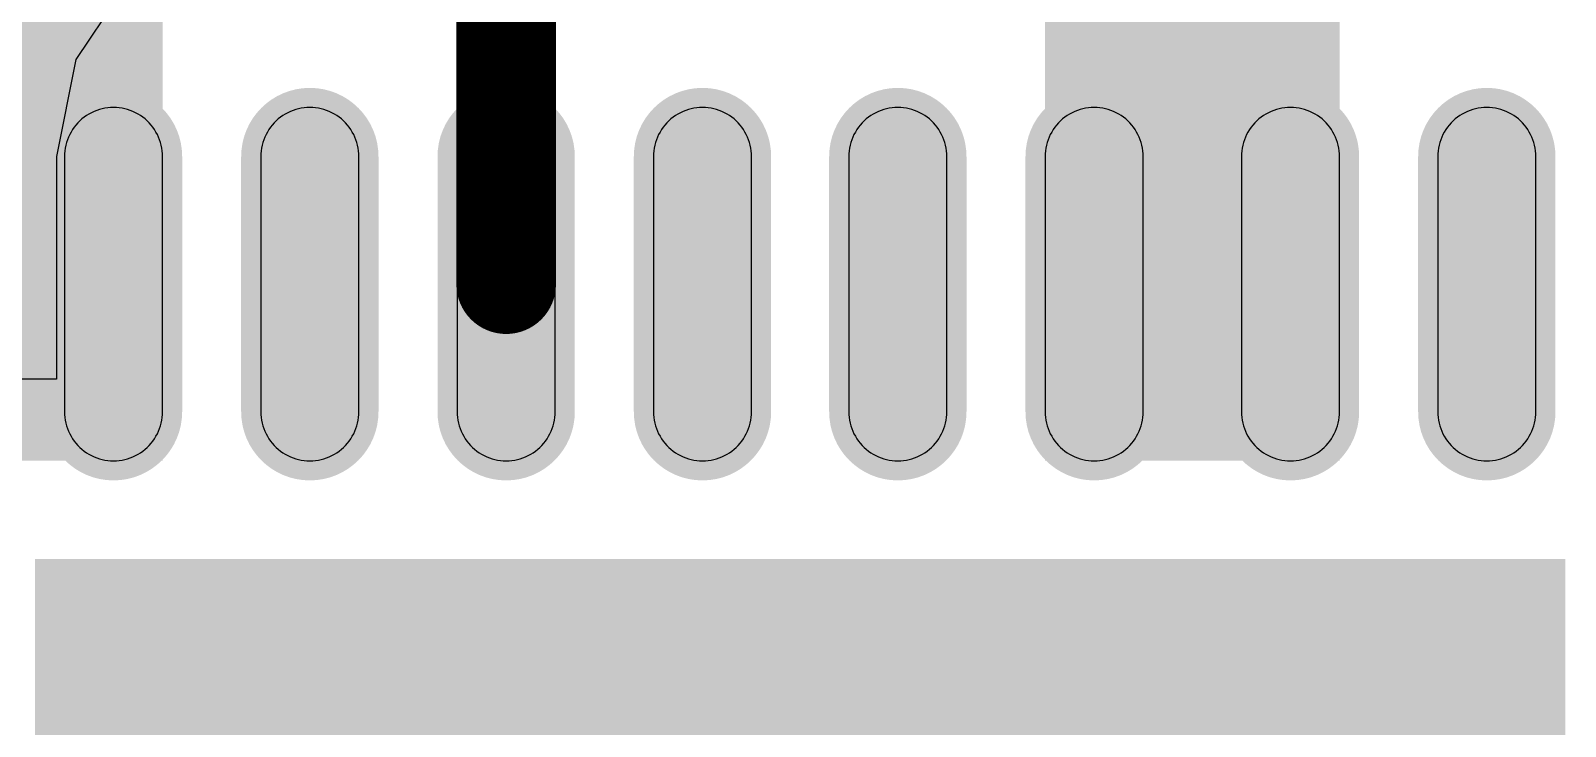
# Model space of a CAD drawing. Header units: inches. Extents: x 0.38 to 9.66, y 2.79 to 4.95.
# Drawn here: x 5.3994 to 5.5533, y 3.9901 to 4.0598 of the extents above; entities that cross this region are included whole.
import ezdxf

# ---------------------------------------------------------------- set-up
doc = ezdxf.new("R2010")
doc.units = ezdxf.units.IN
doc.header["$MEASUREMENT"] = 0
for name, color, linetype in [('Top Layer', 1, 'Continuous'), ('Top Paste', 8, 'Continuous'), ('Top Solder', 216, 'Continuous')]:
    doc.layers.add(name, color=color, linetype=linetype)

# ---------------------------------------------------------------- blocks, each defined once
blk = doc.blocks.new('QFN_32_L5_0_W5_0_P0_50_BL_EP3_8_4')
at = {"layer": 'Top Layer'}
blk.add_hatch(color=1, dxfattribs=at).paths.add_polyline_path([(-0.074803, 0.074803), (0.074803, 0.074803), (0.074803, -0.074803), (-0.074803, -0.074803)])
h = blk.add_hatch(color=1, dxfattribs=at)
edge = h.paths.add_edge_path()
edge.add_arc((-0.117125, 0.0689), 0.004921, 90, 270)
edge.add_line((-0.117125, 0.063979), (-0.091535, 0.063979))
edge.add_arc((-0.091535, 0.0689), 0.004921, 270, 450)
edge.add_line((-0.091535, 0.073821), (-0.117125, 0.073821))
h = blk.add_hatch(color=1, dxfattribs=at)
edge = h.paths.add_edge_path()
edge.add_arc((-0.117125, 0.0492), 0.004921, 90, 270)
edge.add_line((-0.117125, 0.044278), (-0.091535, 0.044278))
edge.add_arc((-0.091535, 0.0492), 0.004921, 270, 450)
edge.add_line((-0.091535, 0.054122), (-0.117125, 0.054122))
h = blk.add_hatch(color=1, dxfattribs=at)
edge = h.paths.add_edge_path()
edge.add_arc((-0.117125, 0.0295), 0.004921, 90, 270)
edge.add_line((-0.117125, 0.024578), (-0.091535, 0.024578))
edge.add_arc((-0.091535, 0.0295), 0.004921, 270, 450)
edge.add_line((-0.091535, 0.034422), (-0.117125, 0.034422))
h = blk.add_hatch(color=1, dxfattribs=at)
edge = h.paths.add_edge_path()
edge.add_arc((-0.117125, 0.0098), 0.004921, 90, 270)
edge.add_line((-0.117125, 0.004879), (-0.091535, 0.004879))
edge.add_arc((-0.091535, 0.0098), 0.004921, 270, 450)
edge.add_line((-0.091535, 0.014722), (-0.117125, 0.014722))
h = blk.add_hatch(color=1, dxfattribs=at)
edge = h.paths.add_edge_path()
edge.add_arc((-0.117125, -0.0098), 0.004921, 90, 270)
edge.add_line((-0.117125, -0.014722), (-0.091535, -0.014722))
edge.add_arc((-0.091535, -0.0098), 0.004921, 270, 450)
edge.add_line((-0.091535, -0.004879), (-0.117125, -0.004879))
h = blk.add_hatch(color=1, dxfattribs=at)
edge = h.paths.add_edge_path()
edge.add_arc((-0.117125, -0.0295), 0.004921, 90, 270)
edge.add_line((-0.117125, -0.034422), (-0.091535, -0.034422))
edge.add_arc((-0.091535, -0.0295), 0.004921, 270, 450)
edge.add_line((-0.091535, -0.024578), (-0.117125, -0.024578))
h = blk.add_hatch(color=1, dxfattribs=at)
edge = h.paths.add_edge_path()
edge.add_arc((-0.117125, -0.0492), 0.004921, 90, 270)
edge.add_line((-0.117125, -0.054122), (-0.091535, -0.054122))
edge.add_arc((-0.091535, -0.0492), 0.004921, 270, 450)
edge.add_line((-0.091535, -0.044278), (-0.117125, -0.044278))
h = blk.add_hatch(color=1, dxfattribs=at)
edge = h.paths.add_edge_path()
edge.add_arc((-0.117125, -0.0689), 0.004921, 90, 270)
edge.add_line((-0.117125, -0.073821), (-0.091535, -0.073821))
edge.add_arc((-0.091535, -0.0689), 0.004921, 270, 450)
edge.add_line((-0.091535, -0.063979), (-0.117125, -0.063979))
at = {"layer": 'Top Solder'}
h = blk.add_hatch(color=216, dxfattribs=at)
edge = h.paths.add_edge_path()
edge.add_arc((-0.117125, 0.0689), 0.00689, 90, 270)
edge.add_line((-0.117125, 0.06201), (-0.091535, 0.06201))
edge.add_arc((-0.091535, 0.0689), 0.00689, 270, 450)
edge.add_line((-0.091535, 0.07579), (-0.117125, 0.07579))
blk.add_hatch(color=216, dxfattribs=at).paths.add_polyline_path([(-0.076772, 0.076772), (0.076772, 0.076772), (0.076772, -0.076772), (-0.076772, -0.076772)])
h = blk.add_hatch(color=216, dxfattribs=at)
edge = h.paths.add_edge_path()
edge.add_arc((-0.117125, 0.0492), 0.00689, 90, 270)
edge.add_line((-0.117125, 0.042309), (-0.091535, 0.042309))
edge.add_arc((-0.091535, 0.0492), 0.00689, 270, 450)
edge.add_line((-0.091535, 0.056091), (-0.117125, 0.056091))
h = blk.add_hatch(color=216, dxfattribs=at)
edge = h.paths.add_edge_path()
edge.add_arc((-0.117125, 0.0295), 0.00689, 90, 270)
edge.add_line((-0.117125, 0.02261), (-0.091535, 0.02261))
edge.add_arc((-0.091535, 0.0295), 0.00689, 270, 450)
edge.add_line((-0.091535, 0.03639), (-0.117125, 0.03639))
h = blk.add_hatch(color=216, dxfattribs=at)
edge = h.paths.add_edge_path()
edge.add_arc((-0.117125, 0.0098), 0.00689, 90, 270)
edge.add_line((-0.117125, 0.00291), (-0.091535, 0.00291))
edge.add_arc((-0.091535, 0.0098), 0.00689, 270, 450)
edge.add_line((-0.091535, 0.016691), (-0.117125, 0.016691))
h = blk.add_hatch(color=216, dxfattribs=at)
edge = h.paths.add_edge_path()
edge.add_arc((-0.117125, -0.0098), 0.00689, 90, 270)
edge.add_line((-0.117125, -0.016691), (-0.091535, -0.016691))
edge.add_arc((-0.091535, -0.0098), 0.00689, 270, 450)
edge.add_line((-0.091535, -0.00291), (-0.117125, -0.00291))
h = blk.add_hatch(color=216, dxfattribs=at)
edge = h.paths.add_edge_path()
edge.add_arc((-0.117125, -0.0295), 0.00689, 90, 270)
edge.add_line((-0.117125, -0.03639), (-0.091535, -0.03639))
edge.add_arc((-0.091535, -0.0295), 0.00689, 270, 450)
edge.add_line((-0.091535, -0.02261), (-0.117125, -0.02261))
h = blk.add_hatch(color=216, dxfattribs=at)
edge = h.paths.add_edge_path()
edge.add_arc((-0.117125, -0.0492), 0.00689, 90, 270)
edge.add_line((-0.117125, -0.056091), (-0.091535, -0.056091))
edge.add_arc((-0.091535, -0.0492), 0.00689, 270, 450)
edge.add_line((-0.091535, -0.042309), (-0.117125, -0.042309))
h = blk.add_hatch(color=216, dxfattribs=at)
edge = h.paths.add_edge_path()
edge.add_arc((-0.117125, -0.0689), 0.00689, 90, 270)
edge.add_line((-0.117125, -0.07579), (-0.091535, -0.07579))
edge.add_arc((-0.091535, -0.0689), 0.00689, 270, 450)
edge.add_line((-0.091535, -0.06201), (-0.117125, -0.06201))
at = {"layer": 'Top Paste'}
for p, q in [((-0.120503, 0.07248), (-0.120705, 0.072278)), ((-0.120289, 0.07267), (-0.120503, 0.07248)), ((-0.120064, 0.072848), (-0.120289, 0.07267)), ((-0.11983, 0.073012), (-0.120064, 0.072848)), ((-0.119586, 0.073163), (-0.11983, 0.073012)), ((-0.119334, 0.073298), (-0.119586, 0.073163)), ((-0.119075, 0.073419), (-0.119334, 0.073298)), ((-0.118808, 0.073525), (-0.119075, 0.073419)), ((-0.118537, 0.073615), (-0.118808, 0.073525)), ((-0.11826, 0.073689), (-0.118537, 0.073615)), ((-0.11798, 0.073747), (-0.11826, 0.073689)), ((-0.117696, 0.073789), (-0.11798, 0.073747)), ((-0.117411, 0.073814), (-0.117696, 0.073789)), ((-0.117125, 0.073822), (-0.117411, 0.073814)), ((-0.117411, 0.073814), (-0.117411, 0.073814)), ((-0.091535, 0.073822), (-0.117125, 0.073822)), ((-0.091249, 0.073814), (-0.091535, 0.073822)), ((-0.090964, 0.073789), (-0.091249, 0.073814)), ((-0.09068, 0.073747), (-0.090964, 0.073789)), ((-0.0904, 0.073689), (-0.09068, 0.073747)), ((-0.090123, 0.073615), (-0.0904, 0.073689)), ((-0.089852, 0.073525), (-0.090123, 0.073615)), ((-0.089585, 0.073419), (-0.089852, 0.073525)), ((-0.089326, 0.073298), (-0.089585, 0.073419)), ((-0.089074, 0.073163), (-0.089326, 0.073298)), ((-0.08883, 0.073012), (-0.089074, 0.073163)), ((-0.088596, 0.072848), (-0.08883, 0.073012)), ((-0.088371, 0.07267), (-0.088596, 0.072848)), ((-0.088157, 0.07248), (-0.088371, 0.07267)), ((-0.087955, 0.072278), (-0.088157, 0.07248)), ((-0.121644, 0.07085), (-0.12175, 0.070583)), ((-0.121523, 0.071109), (-0.121644, 0.07085)), ((-0.121388, 0.071361), (-0.121523, 0.071109)), ((-0.121237, 0.071605), (-0.121388, 0.071361)), ((-0.121073, 0.071839), (-0.121237, 0.071605)), ((-0.120895, 0.072064), (-0.121073, 0.071839)), ((-0.120705, 0.072278), (-0.120895, 0.072064)), ((-0.087765, 0.072064), (-0.087955, 0.072278)), ((-0.087587, 0.071839), (-0.087765, 0.072064)), ((-0.087423, 0.071605), (-0.087587, 0.071839)), ((-0.087272, 0.071361), (-0.087423, 0.071605)), ((-0.087137, 0.071109), (-0.087272, 0.071361)), ((-0.087016, 0.07085), (-0.087137, 0.071109)), ((-0.08691, 0.070583), (-0.087016, 0.07085)), ((-0.122014, 0.069471), (-0.122039, 0.069186)), ((-0.121972, 0.069755), (-0.122014, 0.069471)), ((-0.121914, 0.070035), (-0.121972, 0.069755)), ((-0.12184, 0.070312), (-0.121914, 0.070035)), ((-0.12175, 0.070583), (-0.12184, 0.070312)), ((-0.08682, 0.070312), (-0.08691, 0.070583)), ((-0.086746, 0.070035), (-0.08682, 0.070312)), ((-0.086688, 0.069755), (-0.086746, 0.070035)), ((-0.086646, 0.069471), (-0.086688, 0.069755)), ((-0.086621, 0.069186), (-0.086646, 0.069471)), ((-0.122039, 0.069186), (-0.122047, 0.0689)), ((-0.122047, 0.0689), (-0.122039, 0.068614)), ((-0.122039, 0.068614), (-0.122014, 0.068329)), ((-0.122014, 0.068329), (-0.121972, 0.068045)), ((-0.121972, 0.068045), (-0.121914, 0.067765)), ((-0.121914, 0.067765), (-0.12184, 0.067488)), ((-0.08682, 0.067488), (-0.086746, 0.067765)), ((-0.086746, 0.067765), (-0.086688, 0.068045)), ((-0.086688, 0.068045), (-0.086646, 0.068329)), ((-0.086646, 0.068329), (-0.086621, 0.068614)), ((-0.086613, 0.0689), (-0.086621, 0.069186)), ((-0.086621, 0.068614), (-0.086613, 0.0689)), ((-0.12184, 0.067488), (-0.12175, 0.067217)), ((-0.12175, 0.067217), (-0.121644, 0.06695)), ((-0.121644, 0.06695), (-0.121523, 0.066691)), ((-0.121523, 0.066691), (-0.121388, 0.066439)), ((-0.121388, 0.066439), (-0.121237, 0.066195)), ((-0.087423, 0.066195), (-0.087272, 0.066439)), ((-0.087272, 0.066439), (-0.087137, 0.066691)), ((-0.087137, 0.066691), (-0.087016, 0.06695)), ((-0.087016, 0.06695), (-0.08691, 0.067217)), ((-0.08691, 0.067217), (-0.08682, 0.067488)), ((-0.121237, 0.066195), (-0.121073, 0.065961)), ((-0.121073, 0.065961), (-0.120895, 0.065736)), ((-0.120895, 0.065736), (-0.120705, 0.065522)), ((-0.120705, 0.065522), (-0.120503, 0.06532)), ((-0.120503, 0.06532), (-0.120289, 0.06513)), ((-0.120289, 0.06513), (-0.120064, 0.064952)), ((-0.120064, 0.064952), (-0.11983, 0.064788)), ((-0.11983, 0.064788), (-0.119586, 0.064637)), ((-0.089074, 0.064637), (-0.08883, 0.064788)), ((-0.08883, 0.064788), (-0.088596, 0.064952)), ((-0.088596, 0.064952), (-0.088371, 0.06513)), ((-0.088371, 0.06513), (-0.088157, 0.06532)), ((-0.088157, 0.06532), (-0.087955, 0.065522)), ((-0.087955, 0.065522), (-0.087765, 0.065736)), ((-0.087765, 0.065736), (-0.087587, 0.065961)), ((-0.087587, 0.065961), (-0.087423, 0.066195)), ((-0.119586, 0.064637), (-0.119334, 0.064502)), ((-0.119334, 0.064502), (-0.119075, 0.064381)), ((-0.119075, 0.064381), (-0.118808, 0.064275)), ((-0.118808, 0.064275), (-0.118537, 0.064185)), ((-0.118537, 0.064185), (-0.11826, 0.064111)), ((-0.11826, 0.064111), (-0.11798, 0.064053)), ((-0.11798, 0.064053), (-0.117696, 0.064011)), ((-0.117696, 0.064011), (-0.117411, 0.063986)), ((-0.117411, 0.063986), (-0.117125, 0.063978)), ((-0.117125, 0.063978), (-0.091535, 0.063978)), ((-0.091535, 0.063978), (-0.091249, 0.063986)), ((-0.091249, 0.063986), (-0.090964, 0.064011)), ((-0.090964, 0.064011), (-0.09068, 0.064053)), ((-0.09068, 0.064053), (-0.0904, 0.064111)), ((-0.0904, 0.064111), (-0.090123, 0.064185)), ((-0.090123, 0.064185), (-0.089852, 0.064275)), ((-0.089852, 0.064275), (-0.089585, 0.064381)), ((-0.089585, 0.064381), (-0.089326, 0.064502)), ((-0.089326, 0.064502), (-0.089074, 0.064637)), ((-0.118537, 0.053915), (-0.118808, 0.053825)), ((-0.11826, 0.053989), (-0.118537, 0.053915)), ((-0.11798, 0.054047), (-0.11826, 0.053989)), ((-0.117696, 0.054089), (-0.11798, 0.054047)), ((-0.117411, 0.054114), (-0.117696, 0.054089)), ((-0.117125, 0.054122), (-0.117411, 0.054114)), ((-0.117411, 0.054114), (-0.117411, 0.054114)), ((-0.091535, 0.054122), (-0.117125, 0.054122)), ((-0.091249, 0.054114), (-0.091535, 0.054122)), ((-0.090964, 0.054089), (-0.091249, 0.054114)), ((-0.09068, 0.054047), (-0.090964, 0.054089)), ((-0.0904, 0.053989), (-0.09068, 0.054047)), ((-0.090123, 0.053915), (-0.0904, 0.053989)), ((-0.089852, 0.053825), (-0.090123, 0.053915)), ((-0.120895, 0.052364), (-0.121073, 0.052139)), ((-0.120705, 0.052578), (-0.120895, 0.052364)), ((-0.120503, 0.05278), (-0.120705, 0.052578)), ((-0.120289, 0.05297), (-0.120503, 0.05278)), ((-0.120064, 0.053148), (-0.120289, 0.05297)), ((-0.11983, 0.053312), (-0.120064, 0.053148)), ((-0.119586, 0.053463), (-0.11983, 0.053312)), ((-0.119334, 0.053598), (-0.119586, 0.053463)), ((-0.119075, 0.053719), (-0.119334, 0.053598)), ((-0.118808, 0.053825), (-0.119075, 0.053719)), ((-0.089585, 0.053719), (-0.089852, 0.053825)), ((-0.089326, 0.053598), (-0.089585, 0.053719)), ((-0.089074, 0.053463), (-0.089326, 0.053598)), ((-0.08883, 0.053312), (-0.089074, 0.053463)), ((-0.088596, 0.053148), (-0.08883, 0.053312)), ((-0.088371, 0.05297), (-0.088596, 0.053148)), ((-0.088157, 0.05278), (-0.088371, 0.05297)), ((-0.087955, 0.052578), (-0.088157, 0.05278)), ((-0.087765, 0.052364), (-0.087955, 0.052578)), ((-0.087587, 0.052139), (-0.087765, 0.052364)), ((-0.12175, 0.050883), (-0.12184, 0.050612)), ((-0.121644, 0.05115), (-0.12175, 0.050883)), ((-0.121523, 0.051409), (-0.121644, 0.05115)), ((-0.121388, 0.051661), (-0.121523, 0.051409)), ((-0.121237, 0.051905), (-0.121388, 0.051661)), ((-0.121073, 0.052139), (-0.121237, 0.051905)), ((-0.087423, 0.051905), (-0.087587, 0.052139)), ((-0.087272, 0.051661), (-0.087423, 0.051905)), ((-0.087137, 0.051409), (-0.087272, 0.051661)), ((-0.087016, 0.05115), (-0.087137, 0.051409)), ((-0.08691, 0.050883), (-0.087016, 0.05115)), ((-0.08682, 0.050612), (-0.08691, 0.050883)), ((-0.122039, 0.049486), (-0.122047, 0.0492)), ((-0.122014, 0.049771), (-0.122039, 0.049486)), ((-0.121972, 0.050055), (-0.122014, 0.049771)), ((-0.121914, 0.050335), (-0.121972, 0.050055)), ((-0.12184, 0.050612), (-0.121914, 0.050335)), ((-0.086746, 0.050335), (-0.08682, 0.050612)), ((-0.086688, 0.050055), (-0.086746, 0.050335)), ((-0.086646, 0.049771), (-0.086688, 0.050055)), ((-0.086621, 0.049486), (-0.086646, 0.049771)), ((-0.086613, 0.0492), (-0.086621, 0.049486)), ((-0.122047, 0.0492), (-0.122039, 0.048914)), ((-0.122039, 0.048914), (-0.122014, 0.048629)), ((-0.122014, 0.048629), (-0.121972, 0.048345)), ((-0.121972, 0.048345), (-0.121914, 0.048065)), ((-0.121914, 0.048065), (-0.12184, 0.047788)), ((-0.12184, 0.047788), (-0.12175, 0.047517)), ((-0.08691, 0.047517), (-0.08682, 0.047788)), ((-0.08682, 0.047788), (-0.086746, 0.048065)), ((-0.086746, 0.048065), (-0.086688, 0.048345)), ((-0.086688, 0.048345), (-0.086646, 0.048629)), ((-0.086646, 0.048629), (-0.086621, 0.048914)), ((-0.086621, 0.048914), (-0.086613, 0.0492)), ((-0.12175, 0.047517), (-0.121644, 0.04725)), ((-0.121644, 0.04725), (-0.121523, 0.046991)), ((-0.121523, 0.046991), (-0.121388, 0.046739)), ((-0.121388, 0.046739), (-0.121237, 0.046495)), ((-0.121237, 0.046495), (-0.121073, 0.046261)), ((-0.121073, 0.046261), (-0.120895, 0.046036)), ((-0.087765, 0.046036), (-0.087587, 0.046261)), ((-0.087587, 0.046261), (-0.087423, 0.046495)), ((-0.087423, 0.046495), (-0.087272, 0.046739)), ((-0.087272, 0.046739), (-0.087137, 0.046991)), ((-0.087137, 0.046991), (-0.087016, 0.04725)), ((-0.087016, 0.04725), (-0.08691, 0.047517)), ((-0.120895, 0.046036), (-0.120705, 0.045822)), ((-0.120705, 0.045822), (-0.120503, 0.04562)), ((-0.120503, 0.04562), (-0.120289, 0.04543)), ((-0.120289, 0.04543), (-0.120064, 0.045252)), ((-0.120064, 0.045252), (-0.11983, 0.045088)), ((-0.11983, 0.045088), (-0.119586, 0.044937)), ((-0.119586, 0.044937), (-0.119334, 0.044802)), ((-0.119334, 0.044802), (-0.119075, 0.044681)), ((-0.119075, 0.044681), (-0.118808, 0.044575)), ((-0.089852, 0.044575), (-0.089585, 0.044681)), ((-0.089585, 0.044681), (-0.089326, 0.044802)), ((-0.089326, 0.044802), (-0.089074, 0.044937)), ((-0.089074, 0.044937), (-0.08883, 0.045088)), ((-0.08883, 0.045088), (-0.088596, 0.045252)), ((-0.088596, 0.045252), (-0.088371, 0.04543)), ((-0.088371, 0.04543), (-0.088157, 0.04562)), ((-0.088157, 0.04562), (-0.087955, 0.045822)), ((-0.087955, 0.045822), (-0.087765, 0.046036)), ((-0.118808, 0.044575), (-0.118537, 0.044485)), ((-0.118537, 0.044485), (-0.11826, 0.044411)), ((-0.11826, 0.044411), (-0.11798, 0.044353)), ((-0.11798, 0.044353), (-0.117696, 0.044311)), ((-0.117696, 0.044311), (-0.117411, 0.044286)), ((-0.117411, 0.044286), (-0.117125, 0.044278)), ((-0.117125, 0.044278), (-0.091535, 0.044278)), ((-0.091535, 0.044278), (-0.091249, 0.044286)), ((-0.091249, 0.044286), (-0.090964, 0.044311)), ((-0.090964, 0.044311), (-0.09068, 0.044353)), ((-0.09068, 0.044353), (-0.0904, 0.044411)), ((-0.0904, 0.044411), (-0.090123, 0.044485)), ((-0.090123, 0.044485), (-0.089852, 0.044575)), ((-0.119334, 0.033898), (-0.119586, 0.033763)), ((-0.119075, 0.034019), (-0.119334, 0.033898)), ((-0.118808, 0.034125), (-0.119075, 0.034019)), ((-0.118537, 0.034215), (-0.118808, 0.034125)), ((-0.11826, 0.034289), (-0.118537, 0.034215)), ((-0.11798, 0.034347), (-0.11826, 0.034289)), ((-0.117696, 0.034389), (-0.11798, 0.034347)), ((-0.117411, 0.034414), (-0.117696, 0.034389)), ((-0.117125, 0.034422), (-0.117411, 0.034414)), ((-0.117411, 0.034414), (-0.117411, 0.034414)), ((-0.091535, 0.034422), (-0.117125, 0.034422)), ((-0.091249, 0.034414), (-0.091535, 0.034422)), ((-0.090964, 0.034389), (-0.091249, 0.034414)), ((-0.09068, 0.034347), (-0.090964, 0.034389)), ((-0.0904, 0.034289), (-0.09068, 0.034347)), ((-0.090123, 0.034215), (-0.0904, 0.034289)), ((-0.089852, 0.034125), (-0.090123, 0.034215)), ((-0.089585, 0.034019), (-0.089852, 0.034125)), ((-0.089326, 0.033898), (-0.089585, 0.034019)), ((-0.089074, 0.033763), (-0.089326, 0.033898)), ((-0.121073, 0.032439), (-0.121237, 0.032205)), ((-0.120895, 0.032664), (-0.121073, 0.032439)), ((-0.120705, 0.032878), (-0.120895, 0.032664)), ((-0.120503, 0.03308), (-0.120705, 0.032878)), ((-0.120289, 0.03327), (-0.120503, 0.03308)), ((-0.120064, 0.033448), (-0.120289, 0.03327)), ((-0.11983, 0.033612), (-0.120064, 0.033448)), ((-0.119586, 0.033763), (-0.11983, 0.033612)), ((-0.08883, 0.033612), (-0.089074, 0.033763)), ((-0.088596, 0.033448), (-0.08883, 0.033612)), ((-0.088371, 0.03327), (-0.088596, 0.033448)), ((-0.088157, 0.03308), (-0.088371, 0.03327)), ((-0.087955, 0.032878), (-0.088157, 0.03308)), ((-0.087765, 0.032664), (-0.087955, 0.032878)), ((-0.087587, 0.032439), (-0.087765, 0.032664)), ((-0.087423, 0.032205), (-0.087587, 0.032439)), ((-0.12184, 0.030912), (-0.121914, 0.030635)), ((-0.12175, 0.031183), (-0.12184, 0.030912)), ((-0.121644, 0.03145), (-0.12175, 0.031183)), ((-0.121523, 0.031709), (-0.121644, 0.03145)), ((-0.121388, 0.031961), (-0.121523, 0.031709)), ((-0.121237, 0.032205), (-0.121388, 0.031961)), ((-0.087272, 0.031961), (-0.087423, 0.032205)), ((-0.087137, 0.031709), (-0.087272, 0.031961)), ((-0.087016, 0.03145), (-0.087137, 0.031709)), ((-0.08691, 0.031183), (-0.087016, 0.03145)), ((-0.08682, 0.030912), (-0.08691, 0.031183)), ((-0.086746, 0.030635), (-0.08682, 0.030912)), ((-0.122039, 0.029786), (-0.122047, 0.0295)), ((-0.122047, 0.0295), (-0.122039, 0.029214)), ((-0.122014, 0.030071), (-0.122039, 0.029786)), ((-0.121972, 0.030355), (-0.122014, 0.030071)), ((-0.121914, 0.030635), (-0.121972, 0.030355)), ((-0.086688, 0.030355), (-0.086746, 0.030635)), ((-0.086646, 0.030071), (-0.086688, 0.030355)), ((-0.086621, 0.029786), (-0.086646, 0.030071)), ((-0.086613, 0.0295), (-0.086621, 0.029786)), ((-0.086621, 0.029214), (-0.086613, 0.0295)), ((-0.122039, 0.029214), (-0.122014, 0.028929)), ((-0.122014, 0.028929), (-0.121972, 0.028645)), ((-0.121972, 0.028645), (-0.121914, 0.028365)), ((-0.121914, 0.028365), (-0.12184, 0.028088)), ((-0.12184, 0.028088), (-0.12175, 0.027817)), ((-0.12175, 0.027817), (-0.121644, 0.02755)), ((-0.087016, 0.02755), (-0.08691, 0.027817)), ((-0.08691, 0.027817), (-0.08682, 0.028088)), ((-0.08682, 0.028088), (-0.086746, 0.028365)), ((-0.086746, 0.028365), (-0.086688, 0.028645)), ((-0.086688, 0.028645), (-0.086646, 0.028929)), ((-0.086646, 0.028929), (-0.086621, 0.029214)), ((-0.121644, 0.02755), (-0.121523, 0.027291)), ((-0.121523, 0.027291), (-0.121388, 0.027039)), ((-0.121388, 0.027039), (-0.121237, 0.026795)), ((-0.121237, 0.026795), (-0.121073, 0.026561)), ((-0.121073, 0.026561), (-0.120895, 0.026336)), ((-0.120895, 0.026336), (-0.120705, 0.026122)), ((-0.087955, 0.026122), (-0.087765, 0.026336)), ((-0.087765, 0.026336), (-0.087587, 0.026561)), ((-0.087587, 0.026561), (-0.087423, 0.026795)), ((-0.087423, 0.026795), (-0.087272, 0.027039)), ((-0.087272, 0.027039), (-0.087137, 0.027291)), ((-0.087137, 0.027291), (-0.087016, 0.02755)), ((-0.120705, 0.026122), (-0.120503, 0.02592)), ((-0.120503, 0.02592), (-0.120289, 0.02573)), ((-0.120289, 0.02573), (-0.120064, 0.025552)), ((-0.120064, 0.025552), (-0.11983, 0.025388)), ((-0.11983, 0.025388), (-0.119586, 0.025237)), ((-0.119586, 0.025237), (-0.119334, 0.025102)), ((-0.119334, 0.025102), (-0.119075, 0.024981)), ((-0.119075, 0.024981), (-0.118808, 0.024875)), ((-0.118808, 0.024875), (-0.118537, 0.024785)), ((-0.118537, 0.024785), (-0.11826, 0.024711)), ((-0.11826, 0.024711), (-0.11798, 0.024653)), ((-0.11798, 0.024653), (-0.117696, 0.024611)), ((-0.090964, 0.024611), (-0.09068, 0.024653)), ((-0.09068, 0.024653), (-0.0904, 0.024711)), ((-0.0904, 0.024711), (-0.090123, 0.024785)), ((-0.090123, 0.024785), (-0.089852, 0.024875)), ((-0.089852, 0.024875), (-0.089585, 0.024981)), ((-0.089585, 0.024981), (-0.089326, 0.025102)), ((-0.089326, 0.025102), (-0.089074, 0.025237)), ((-0.089074, 0.025237), (-0.08883, 0.025388)), ((-0.08883, 0.025388), (-0.088596, 0.025552)), ((-0.088596, 0.025552), (-0.088371, 0.02573)), ((-0.088371, 0.02573), (-0.088157, 0.02592)), ((-0.088157, 0.02592), (-0.087955, 0.026122)), ((-0.117696, 0.024611), (-0.117411, 0.024586)), ((-0.117411, 0.024586), (-0.117125, 0.024578)), ((-0.117125, 0.024578), (-0.091535, 0.024578)), ((-0.091535, 0.024578), (-0.091249, 0.024586)), ((-0.091249, 0.024586), (-0.090964, 0.024611)), ((-0.11983, 0.013912), (-0.120064, 0.013748)), ((-0.119586, 0.014063), (-0.11983, 0.013912)), ((-0.119334, 0.014198), (-0.119586, 0.014063)), ((-0.119075, 0.014319), (-0.119334, 0.014198)), ((-0.118808, 0.014425), (-0.119075, 0.014319)), ((-0.118537, 0.014515), (-0.118808, 0.014425)), ((-0.11826, 0.014589), (-0.118537, 0.014515)), ((-0.11798, 0.014647), (-0.11826, 0.014589)), ((-0.117696, 0.014689), (-0.11798, 0.014647)), ((-0.117411, 0.014714), (-0.117696, 0.014689)), ((-0.117125, 0.014722), (-0.117411, 0.014714)), ((-0.117411, 0.014714), (-0.117411, 0.014714)), ((-0.091535, 0.014722), (-0.117125, 0.014722)), ((-0.091249, 0.014714), (-0.091535, 0.014722)), ((-0.090964, 0.014689), (-0.091249, 0.014714)), ((-0.09068, 0.014647), (-0.090964, 0.014689)), ((-0.0904, 0.014589), (-0.09068, 0.014647)), ((-0.090123, 0.014515), (-0.0904, 0.014589)), ((-0.089852, 0.014425), (-0.090123, 0.014515)), ((-0.089585, 0.014319), (-0.089852, 0.014425)), ((-0.089326, 0.014198), (-0.089585, 0.014319)), ((-0.089074, 0.014063), (-0.089326, 0.014198)), ((-0.08883, 0.013912), (-0.089074, 0.014063)), ((-0.088596, 0.013748), (-0.08883, 0.013912)), ((-0.121237, 0.012505), (-0.121388, 0.012261)), ((-0.121073, 0.012739), (-0.121237, 0.012505)), ((-0.120895, 0.012964), (-0.121073, 0.012739)), ((-0.120705, 0.013178), (-0.120895, 0.012964)), ((-0.120503, 0.01338), (-0.120705, 0.013178)), ((-0.120289, 0.01357), (-0.120503, 0.01338)), ((-0.120064, 0.013748), (-0.120289, 0.01357)), ((-0.088371, 0.01357), (-0.088596, 0.013748)), ((-0.088157, 0.01338), (-0.088371, 0.01357)), ((-0.087955, 0.013178), (-0.088157, 0.01338)), ((-0.087765, 0.012964), (-0.087955, 0.013178)), ((-0.087587, 0.012739), (-0.087765, 0.012964)), ((-0.087423, 0.012505), (-0.087587, 0.012739)), ((-0.087272, 0.012261), (-0.087423, 0.012505)), ((-0.121914, 0.010935), (-0.121972, 0.010655)), ((-0.12184, 0.011212), (-0.121914, 0.010935)), ((-0.12175, 0.011483), (-0.12184, 0.011212)), ((-0.121644, 0.01175), (-0.12175, 0.011483)), ((-0.121523, 0.012009), (-0.121644, 0.01175)), ((-0.121388, 0.012261), (-0.121523, 0.012009)), ((-0.087137, 0.012009), (-0.087272, 0.012261)), ((-0.087016, 0.01175), (-0.087137, 0.012009)), ((-0.08691, 0.011483), (-0.087016, 0.01175)), ((-0.08682, 0.011212), (-0.08691, 0.011483)), ((-0.086746, 0.010935), (-0.08682, 0.011212)), ((-0.086688, 0.010655), (-0.086746, 0.010935)), ((-0.122039, 0.010086), (-0.122047, 0.0098)), ((-0.122047, 0.0098), (-0.122039, 0.009514)), ((-0.122014, 0.010371), (-0.122039, 0.010086)), ((-0.122039, 0.009514), (-0.122014, 0.009229)), ((-0.121972, 0.010655), (-0.122014, 0.010371)), ((-0.086646, 0.010371), (-0.086688, 0.010655)), ((-0.086621, 0.010086), (-0.086646, 0.010371)), ((-0.086646, 0.009229), (-0.086621, 0.009514)), ((-0.086613, 0.0098), (-0.086621, 0.010086)), ((-0.086621, 0.009514), (-0.086613, 0.0098)), ((-0.122014, 0.009229), (-0.121972, 0.008945)), ((-0.121972, 0.008945), (-0.121914, 0.008665)), ((-0.121914, 0.008665), (-0.12184, 0.008388)), ((-0.12184, 0.008388), (-0.12175, 0.008117)), ((-0.12175, 0.008117), (-0.121644, 0.00785)), ((-0.121644, 0.00785), (-0.121523, 0.007591)), ((-0.087137, 0.007591), (-0.087016, 0.00785)), ((-0.087016, 0.00785), (-0.08691, 0.008117)), ((-0.08691, 0.008117), (-0.08682, 0.008388)), ((-0.08682, 0.008388), (-0.086746, 0.008665)), ((-0.086746, 0.008665), (-0.086688, 0.008945)), ((-0.086688, 0.008945), (-0.086646, 0.009229)), ((-0.121523, 0.007591), (-0.121388, 0.007339)), ((-0.121388, 0.007339), (-0.121237, 0.007095)), ((-0.121237, 0.007095), (-0.121073, 0.006861)), ((-0.121073, 0.006861), (-0.120895, 0.006636)), ((-0.120895, 0.006636), (-0.120705, 0.006422)), ((-0.120705, 0.006422), (-0.120503, 0.00622)), ((-0.120503, 0.00622), (-0.120289, 0.00603)), ((-0.088371, 0.00603), (-0.088157, 0.00622)), ((-0.088157, 0.00622), (-0.087955, 0.006422)), ((-0.087955, 0.006422), (-0.087765, 0.006636)), ((-0.087765, 0.006636), (-0.087587, 0.006861)), ((-0.087587, 0.006861), (-0.087423, 0.007095)), ((-0.087423, 0.007095), (-0.087272, 0.007339)), ((-0.087272, 0.007339), (-0.087137, 0.007591)), ((-0.120289, 0.00603), (-0.120064, 0.005852)), ((-0.120064, 0.005852), (-0.11983, 0.005688)), ((-0.11983, 0.005688), (-0.119586, 0.005537)), ((-0.119586, 0.005537), (-0.119334, 0.005402)), ((-0.119334, 0.005402), (-0.119075, 0.005281)), ((-0.119075, 0.005281), (-0.118808, 0.005175)), ((-0.118808, 0.005175), (-0.118537, 0.005085)), ((-0.118537, 0.005085), (-0.11826, 0.005011)), ((-0.11826, 0.005011), (-0.11798, 0.004953)), ((-0.11798, 0.004953), (-0.117696, 0.004911)), ((-0.117696, 0.004911), (-0.117411, 0.004886)), ((-0.117411, 0.004886), (-0.117125, 0.004878)), ((-0.117125, 0.004878), (-0.091535, 0.004878)), ((-0.091535, 0.004878), (-0.091249, 0.004886)), ((-0.091249, 0.004886), (-0.090964, 0.004911)), ((-0.090964, 0.004911), (-0.09068, 0.004953)), ((-0.09068, 0.004953), (-0.0904, 0.005011)), ((-0.0904, 0.005011), (-0.090123, 0.005085)), ((-0.090123, 0.005085), (-0.089852, 0.005175)), ((-0.089852, 0.005175), (-0.089585, 0.005281)), ((-0.089585, 0.005281), (-0.089326, 0.005402)), ((-0.089326, 0.005402), (-0.089074, 0.005537)), ((-0.089074, 0.005537), (-0.08883, 0.005688)), ((-0.08883, 0.005688), (-0.088596, 0.005852)), ((-0.088596, 0.005852), (-0.088371, 0.00603)), ((-0.120289, -0.00603), (-0.120503, -0.00622)), ((-0.120064, -0.005852), (-0.120289, -0.00603)), ((-0.11983, -0.005688), (-0.120064, -0.005852)), ((-0.119586, -0.005537), (-0.11983, -0.005688)), ((-0.119334, -0.005402), (-0.119586, -0.005537)), ((-0.119075, -0.005281), (-0.119334, -0.005402)), ((-0.118808, -0.005175), (-0.119075, -0.005281)), ((-0.118537, -0.005085), (-0.118808, -0.005175)), ((-0.11826, -0.005011), (-0.118537, -0.005085)), ((-0.11798, -0.004953), (-0.11826, -0.005011)), ((-0.117696, -0.004911), (-0.11798, -0.004953)), ((-0.117411, -0.004886), (-0.117696, -0.004911)), ((-0.117125, -0.004878), (-0.117411, -0.004886)), ((-0.117411, -0.004886), (-0.117411, -0.004886)), ((-0.091535, -0.004878), (-0.117125, -0.004878)), ((-0.091249, -0.004886), (-0.091535, -0.004878)), ((-0.090964, -0.004911), (-0.091249, -0.004886)), ((-0.09068, -0.004953), (-0.090964, -0.004911)), ((-0.0904, -0.005011), (-0.09068, -0.004953)), ((-0.090123, -0.005085), (-0.0904, -0.005011)), ((-0.089852, -0.005175), (-0.090123, -0.005085)), ((-0.089585, -0.005281), (-0.089852, -0.005175)), ((-0.089326, -0.005402), (-0.089585, -0.005281)), ((-0.089074, -0.005537), (-0.089326, -0.005402)), ((-0.08883, -0.005688), (-0.089074, -0.005537)), ((-0.088596, -0.005852), (-0.08883, -0.005688)), ((-0.088371, -0.00603), (-0.088596, -0.005852)), ((-0.088157, -0.00622), (-0.088371, -0.00603)), ((-0.121523, -0.007591), (-0.121644, -0.00785)), ((-0.121388, -0.007339), (-0.121523, -0.007591)), ((-0.121237, -0.007095), (-0.121388, -0.007339)), ((-0.121073, -0.006861), (-0.121237, -0.007095)), ((-0.120895, -0.006636), (-0.121073, -0.006861)), ((-0.120705, -0.006422), (-0.120895, -0.006636)), ((-0.120503, -0.00622), (-0.120705, -0.006422)), ((-0.087955, -0.006422), (-0.088157, -0.00622)), ((-0.087765, -0.006636), (-0.087955, -0.006422)), ((-0.087587, -0.006861), (-0.087765, -0.006636)), ((-0.087423, -0.007095), (-0.087587, -0.006861)), ((-0.087272, -0.007339), (-0.087423, -0.007095)), ((-0.087137, -0.007591), (-0.087272, -0.007339)), ((-0.087016, -0.00785), (-0.087137, -0.007591)), ((-0.122014, -0.009229), (-0.122039, -0.009514)), ((-0.121972, -0.008945), (-0.122014, -0.009229)), ((-0.121914, -0.008665), (-0.121972, -0.008945)), ((-0.12184, -0.008388), (-0.121914, -0.008665)), ((-0.12175, -0.008117), (-0.12184, -0.008388)), ((-0.121644, -0.00785), (-0.12175, -0.008117)), ((-0.08691, -0.008117), (-0.087016, -0.00785)), ((-0.08682, -0.008388), (-0.08691, -0.008117)), ((-0.086746, -0.008665), (-0.08682, -0.008388)), ((-0.086688, -0.008945), (-0.086746, -0.008665)), ((-0.086646, -0.009229), (-0.086688, -0.008945)), ((-0.086621, -0.009514), (-0.086646, -0.009229)), ((-0.122039, -0.009514), (-0.122047, -0.0098)), ((-0.122047, -0.0098), (-0.122039, -0.010086)), ((-0.122039, -0.010086), (-0.122014, -0.010371)), ((-0.122014, -0.010371), (-0.121972, -0.010655)), ((-0.121972, -0.010655), (-0.121914, -0.010935)), ((-0.086746, -0.010935), (-0.086688, -0.010655)), ((-0.086688, -0.010655), (-0.086646, -0.010371)), ((-0.086646, -0.010371), (-0.086621, -0.010086)), ((-0.086613, -0.0098), (-0.086621, -0.009514)), ((-0.086621, -0.010086), (-0.086613, -0.0098)), ((-0.121914, -0.010935), (-0.12184, -0.011212)), ((-0.12184, -0.011212), (-0.12175, -0.011483)), ((-0.12175, -0.011483), (-0.121644, -0.01175)), ((-0.121644, -0.01175), (-0.121523, -0.012009)), ((-0.121523, -0.012009), (-0.121388, -0.012261)), ((-0.121388, -0.012261), (-0.121237, -0.012505)), ((-0.087423, -0.012505), (-0.087272, -0.012261)), ((-0.087272, -0.012261), (-0.087137, -0.012009)), ((-0.087137, -0.012009), (-0.087016, -0.01175)), ((-0.087016, -0.01175), (-0.08691, -0.011483)), ((-0.08691, -0.011483), (-0.08682, -0.011212)), ((-0.08682, -0.011212), (-0.086746, -0.010935)), ((-0.121237, -0.012505), (-0.121073, -0.012739)), ((-0.121073, -0.012739), (-0.120895, -0.012964)), ((-0.120895, -0.012964), (-0.120705, -0.013178)), ((-0.120705, -0.013178), (-0.120503, -0.01338)), ((-0.120503, -0.01338), (-0.120289, -0.01357)), ((-0.120289, -0.01357), (-0.120064, -0.013748)), ((-0.120064, -0.013748), (-0.11983, -0.013912)), ((-0.08883, -0.013912), (-0.088596, -0.013748)), ((-0.088596, -0.013748), (-0.088371, -0.01357)), ((-0.088371, -0.01357), (-0.088157, -0.01338)), ((-0.088157, -0.01338), (-0.087955, -0.013178)), ((-0.087955, -0.013178), (-0.087765, -0.012964)), ((-0.087765, -0.012964), (-0.087587, -0.012739)), ((-0.087587, -0.012739), (-0.087423, -0.012505)), ((-0.11983, -0.013912), (-0.119586, -0.014063)), ((-0.119586, -0.014063), (-0.119334, -0.014198)), ((-0.119334, -0.014198), (-0.119075, -0.014319)), ((-0.119075, -0.014319), (-0.118808, -0.014425)), ((-0.118808, -0.014425), (-0.118537, -0.014515)), ((-0.118537, -0.014515), (-0.11826, -0.014589)), ((-0.11826, -0.014589), (-0.11798, -0.014647)), ((-0.11798, -0.014647), (-0.117696, -0.014689)), ((-0.117696, -0.014689), (-0.117411, -0.014714)), ((-0.117411, -0.014714), (-0.117125, -0.014722)), ((-0.117125, -0.014722), (-0.091535, -0.014722)), ((-0.091535, -0.014722), (-0.091249, -0.014714)), ((-0.091249, -0.014714), (-0.090964, -0.014689)), ((-0.090964, -0.014689), (-0.09068, -0.014647)), ((-0.09068, -0.014647), (-0.0904, -0.014589)), ((-0.0904, -0.014589), (-0.090123, -0.014515)), ((-0.090123, -0.014515), (-0.089852, -0.014425)), ((-0.089852, -0.014425), (-0.089585, -0.014319)), ((-0.089585, -0.014319), (-0.089326, -0.014198)), ((-0.089326, -0.014198), (-0.089074, -0.014063)), ((-0.089074, -0.014063), (-0.08883, -0.013912)), ((-0.117696, -0.024611), (-0.11798, -0.024653)), ((-0.117411, -0.024586), (-0.117696, -0.024611)), ((-0.117125, -0.024578), (-0.117411, -0.024586)), ((-0.117411, -0.024586), (-0.117411, -0.024586)), ((-0.091535, -0.024578), (-0.117125, -0.024578)), ((-0.091249, -0.024586), (-0.091535, -0.024578)), ((-0.090964, -0.024611), (-0.091249, -0.024586)), ((-0.09068, -0.024653), (-0.090964, -0.024611)), ((-0.120705, -0.026122), (-0.120895, -0.026336)), ((-0.120503, -0.02592), (-0.120705, -0.026122)), ((-0.120289, -0.02573), (-0.120503, -0.02592)), ((-0.120064, -0.025552), (-0.120289, -0.02573)), ((-0.11983, -0.025388), (-0.120064, -0.025552)), ((-0.119586, -0.025237), (-0.11983, -0.025388)), ((-0.119334, -0.025102), (-0.119586, -0.025237)), ((-0.119075, -0.024981), (-0.119334, -0.025102)), ((-0.118808, -0.024875), (-0.119075, -0.024981)), ((-0.118537, -0.024785), (-0.118808, -0.024875)), ((-0.11826, -0.024711), (-0.118537, -0.024785)), ((-0.11798, -0.024653), (-0.11826, -0.024711)), ((-0.0904, -0.024711), (-0.09068, -0.024653)), ((-0.090123, -0.024785), (-0.0904, -0.024711)), ((-0.089852, -0.024875), (-0.090123, -0.024785)), ((-0.089585, -0.024981), (-0.089852, -0.024875)), ((-0.089326, -0.025102), (-0.089585, -0.024981)), ((-0.089074, -0.025237), (-0.089326, -0.025102)), ((-0.08883, -0.025388), (-0.089074, -0.025237)), ((-0.088596, -0.025552), (-0.08883, -0.025388)), ((-0.088371, -0.02573), (-0.088596, -0.025552)), ((-0.088157, -0.02592), (-0.088371, -0.02573)), ((-0.087955, -0.026122), (-0.088157, -0.02592)), ((-0.087765, -0.026336), (-0.087955, -0.026122)), ((-0.121644, -0.02755), (-0.12175, -0.027817)), ((-0.121523, -0.027291), (-0.121644, -0.02755)), ((-0.121388, -0.027039), (-0.121523, -0.027291)), ((-0.121237, -0.026795), (-0.121388, -0.027039)), ((-0.121073, -0.026561), (-0.121237, -0.026795)), ((-0.120895, -0.026336), (-0.121073, -0.026561)), ((-0.087587, -0.026561), (-0.087765, -0.026336)), ((-0.087423, -0.026795), (-0.087587, -0.026561)), ((-0.087272, -0.027039), (-0.087423, -0.026795)), ((-0.087137, -0.027291), (-0.087272, -0.027039)), ((-0.087016, -0.02755), (-0.087137, -0.027291)), ((-0.08691, -0.027817), (-0.087016, -0.02755)), ((-0.122039, -0.029214), (-0.122047, -0.0295)), ((-0.122014, -0.028929), (-0.122039, -0.029214)), ((-0.121972, -0.028645), (-0.122014, -0.028929)), ((-0.121914, -0.028365), (-0.121972, -0.028645)), ((-0.12184, -0.028088), (-0.121914, -0.028365)), ((-0.12175, -0.027817), (-0.12184, -0.028088)), ((-0.08682, -0.028088), (-0.08691, -0.027817)), ((-0.086746, -0.028365), (-0.08682, -0.028088)), ((-0.086688, -0.028645), (-0.086746, -0.028365)), ((-0.086646, -0.028929), (-0.086688, -0.028645)), ((-0.086621, -0.029214), (-0.086646, -0.028929)), ((-0.086613, -0.0295), (-0.086621, -0.029214)), ((-0.122047, -0.0295), (-0.122039, -0.029786)), ((-0.122039, -0.029786), (-0.122014, -0.030071)), ((-0.122014, -0.030071), (-0.121972, -0.030355)), ((-0.121972, -0.030355), (-0.121914, -0.030635)), ((-0.121914, -0.030635), (-0.12184, -0.030912)), ((-0.08682, -0.030912), (-0.086746, -0.030635)), ((-0.086746, -0.030635), (-0.086688, -0.030355)), ((-0.086688, -0.030355), (-0.086646, -0.030071)), ((-0.086646, -0.030071), (-0.086621, -0.029786)), ((-0.086621, -0.029786), (-0.086613, -0.0295)), ((-0.12184, -0.030912), (-0.12175, -0.031183)), ((-0.12175, -0.031183), (-0.121644, -0.03145)), ((-0.121644, -0.03145), (-0.121523, -0.031709)), ((-0.121523, -0.031709), (-0.121388, -0.031961)), ((-0.121388, -0.031961), (-0.121237, -0.032205)), ((-0.121237, -0.032205), (-0.121073, -0.032439)), ((-0.087587, -0.032439), (-0.087423, -0.032205)), ((-0.087423, -0.032205), (-0.087272, -0.031961)), ((-0.087272, -0.031961), (-0.087137, -0.031709)), ((-0.087137, -0.031709), (-0.087016, -0.03145)), ((-0.087016, -0.03145), (-0.08691, -0.031183)), ((-0.08691, -0.031183), (-0.08682, -0.030912)), ((-0.121073, -0.032439), (-0.120895, -0.032664)), ((-0.120895, -0.032664), (-0.120705, -0.032878)), ((-0.120705, -0.032878), (-0.120503, -0.03308)), ((-0.120503, -0.03308), (-0.120289, -0.03327)), ((-0.120289, -0.03327), (-0.120064, -0.033448)), ((-0.120064, -0.033448), (-0.11983, -0.033612)), ((-0.11983, -0.033612), (-0.119586, -0.033763)), ((-0.119586, -0.033763), (-0.119334, -0.033898)), ((-0.089326, -0.033898), (-0.089074, -0.033763)), ((-0.089074, -0.033763), (-0.08883, -0.033612)), ((-0.08883, -0.033612), (-0.088596, -0.033448)), ((-0.088596, -0.033448), (-0.088371, -0.03327)), ((-0.088371, -0.03327), (-0.088157, -0.03308)), ((-0.088157, -0.03308), (-0.087955, -0.032878)), ((-0.087955, -0.032878), (-0.087765, -0.032664)), ((-0.087765, -0.032664), (-0.087587, -0.032439)), ((-0.119334, -0.033898), (-0.119075, -0.034019)), ((-0.119075, -0.034019), (-0.118808, -0.034125)), ((-0.118808, -0.034125), (-0.118537, -0.034215)), ((-0.118537, -0.034215), (-0.11826, -0.034289)), ((-0.11826, -0.034289), (-0.11798, -0.034347)), ((-0.11798, -0.034347), (-0.117696, -0.034389)), ((-0.117696, -0.034389), (-0.117411, -0.034414)), ((-0.117411, -0.034414), (-0.117125, -0.034422)), ((-0.117125, -0.034422), (-0.091535, -0.034422)), ((-0.091535, -0.034422), (-0.091249, -0.034414)), ((-0.091249, -0.034414), (-0.090964, -0.034389)), ((-0.090964, -0.034389), (-0.09068, -0.034347)), ((-0.09068, -0.034347), (-0.0904, -0.034289)), ((-0.0904, -0.034289), (-0.090123, -0.034215)), ((-0.090123, -0.034215), (-0.089852, -0.034125)), ((-0.089852, -0.034125), (-0.089585, -0.034019)), ((-0.089585, -0.034019), (-0.089326, -0.033898)), ((-0.118808, -0.044575), (-0.119075, -0.044681)), ((-0.118537, -0.044485), (-0.118808, -0.044575)), ((-0.11826, -0.044411), (-0.118537, -0.044485)), ((-0.11798, -0.044353), (-0.11826, -0.044411)), ((-0.117696, -0.044311), (-0.11798, -0.044353)), ((-0.117411, -0.044286), (-0.117696, -0.044311)), ((-0.117125, -0.044278), (-0.117411, -0.044286)), ((-0.117411, -0.044286), (-0.117411, -0.044286)), ((-0.091535, -0.044278), (-0.117125, -0.044278)), ((-0.091249, -0.044286), (-0.091535, -0.044278)), ((-0.090964, -0.044311), (-0.091249, -0.044286)), ((-0.09068, -0.044353), (-0.090964, -0.044311)), ((-0.0904, -0.044411), (-0.09068, -0.044353)), ((-0.090123, -0.044485), (-0.0904, -0.044411)), ((-0.089852, -0.044575), (-0.090123, -0.044485)), ((-0.089585, -0.044681), (-0.089852, -0.044575)), ((-0.120895, -0.046036), (-0.121073, -0.046261)), ((-0.120705, -0.045822), (-0.120895, -0.046036)), ((-0.120503, -0.04562), (-0.120705, -0.045822)), ((-0.120289, -0.04543), (-0.120503, -0.04562)), ((-0.120064, -0.045252), (-0.120289, -0.04543)), ((-0.11983, -0.045088), (-0.120064, -0.045252)), ((-0.119586, -0.044937), (-0.11983, -0.045088)), ((-0.119334, -0.044802), (-0.119586, -0.044937)), ((-0.119075, -0.044681), (-0.119334, -0.044802)), ((-0.089326, -0.044802), (-0.089585, -0.044681)), ((-0.089074, -0.044937), (-0.089326, -0.044802)), ((-0.08883, -0.045088), (-0.089074, -0.044937)), ((-0.088596, -0.045252), (-0.08883, -0.045088)), ((-0.088371, -0.04543), (-0.088596, -0.045252)), ((-0.088157, -0.04562), (-0.088371, -0.04543)), ((-0.087955, -0.045822), (-0.088157, -0.04562)), ((-0.087765, -0.046036), (-0.087955, -0.045822)), ((-0.087587, -0.046261), (-0.087765, -0.046036)), ((-0.12175, -0.047517), (-0.12184, -0.047788)), ((-0.121644, -0.04725), (-0.12175, -0.047517)), ((-0.121523, -0.046991), (-0.121644, -0.04725)), ((-0.121388, -0.046739), (-0.121523, -0.046991)), ((-0.121237, -0.046495), (-0.121388, -0.046739)), ((-0.121073, -0.046261), (-0.121237, -0.046495)), ((-0.087423, -0.046495), (-0.087587, -0.046261)), ((-0.087272, -0.046739), (-0.087423, -0.046495)), ((-0.087137, -0.046991), (-0.087272, -0.046739)), ((-0.087016, -0.04725), (-0.087137, -0.046991)), ((-0.08691, -0.047517), (-0.087016, -0.04725)), ((-0.08682, -0.047788), (-0.08691, -0.047517)), ((-0.122039, -0.048914), (-0.122047, -0.0492)), ((-0.122047, -0.0492), (-0.122039, -0.049486)), ((-0.122014, -0.048629), (-0.122039, -0.048914)), ((-0.121972, -0.048345), (-0.122014, -0.048629)), ((-0.121914, -0.048065), (-0.121972, -0.048345)), ((-0.12184, -0.047788), (-0.121914, -0.048065)), ((-0.086746, -0.048065), (-0.08682, -0.047788)), ((-0.086688, -0.048345), (-0.086746, -0.048065)), ((-0.086646, -0.048629), (-0.086688, -0.048345)), ((-0.086621, -0.048914), (-0.086646, -0.048629)), ((-0.086613, -0.0492), (-0.086621, -0.048914)), ((-0.086621, -0.049486), (-0.086613, -0.0492)), ((-0.122039, -0.049486), (-0.122014, -0.049771)), ((-0.122014, -0.049771), (-0.121972, -0.050055)), ((-0.121972, -0.050055), (-0.121914, -0.050335)), ((-0.121914, -0.050335), (-0.12184, -0.050612)), ((-0.12184, -0.050612), (-0.12175, -0.050883)), ((-0.08691, -0.050883), (-0.08682, -0.050612)), ((-0.08682, -0.050612), (-0.086746, -0.050335)), ((-0.086746, -0.050335), (-0.086688, -0.050055)), ((-0.086688, -0.050055), (-0.086646, -0.049771)), ((-0.086646, -0.049771), (-0.086621, -0.049486)), ((-0.12175, -0.050883), (-0.121644, -0.05115)), ((-0.121644, -0.05115), (-0.121523, -0.051409)), ((-0.121523, -0.051409), (-0.121388, -0.051661)), ((-0.121388, -0.051661), (-0.121237, -0.051905)), ((-0.121237, -0.051905), (-0.121073, -0.052139)), ((-0.121073, -0.052139), (-0.120895, -0.052364)), ((-0.087765, -0.052364), (-0.087587, -0.052139)), ((-0.087587, -0.052139), (-0.087423, -0.051905)), ((-0.087423, -0.051905), (-0.087272, -0.051661)), ((-0.087272, -0.051661), (-0.087137, -0.051409)), ((-0.087137, -0.051409), (-0.087016, -0.05115)), ((-0.087016, -0.05115), (-0.08691, -0.050883)), ((-0.120895, -0.052364), (-0.120705, -0.052578)), ((-0.120705, -0.052578), (-0.120503, -0.05278)), ((-0.120503, -0.05278), (-0.120289, -0.05297)), ((-0.120289, -0.05297), (-0.120064, -0.053148)), ((-0.120064, -0.053148), (-0.11983, -0.053312)), ((-0.11983, -0.053312), (-0.119586, -0.053463)), ((-0.119586, -0.053463), (-0.119334, -0.053598)), ((-0.119334, -0.053598), (-0.119075, -0.053719)), ((-0.119075, -0.053719), (-0.118808, -0.053825)), ((-0.118808, -0.053825), (-0.118537, -0.053915)), ((-0.090123, -0.053915), (-0.089852, -0.053825)), ((-0.089852, -0.053825), (-0.089585, -0.053719)), ((-0.089585, -0.053719), (-0.089326, -0.053598)), ((-0.089326, -0.053598), (-0.089074, -0.053463)), ((-0.089074, -0.053463), (-0.08883, -0.053312)), ((-0.08883, -0.053312), (-0.088596, -0.053148)), ((-0.088596, -0.053148), (-0.088371, -0.05297)), ((-0.088371, -0.05297), (-0.088157, -0.05278)), ((-0.088157, -0.05278), (-0.087955, -0.052578)), ((-0.087955, -0.052578), (-0.087765, -0.052364)), ((-0.118537, -0.053915), (-0.11826, -0.053989)), ((-0.11826, -0.053989), (-0.11798, -0.054047)), ((-0.11798, -0.054047), (-0.117696, -0.054089)), ((-0.117696, -0.054089), (-0.117411, -0.054114)), ((-0.117411, -0.054114), (-0.117125, -0.054122)), ((-0.117125, -0.054122), (-0.091535, -0.054122)), ((-0.091535, -0.054122), (-0.091249, -0.054114)), ((-0.091249, -0.054114), (-0.090964, -0.054089)), ((-0.090964, -0.054089), (-0.09068, -0.054047)), ((-0.09068, -0.054047), (-0.0904, -0.053989)), ((-0.0904, -0.053989), (-0.090123, -0.053915)), ((-0.119586, -0.064637), (-0.11983, -0.064788)), ((-0.119334, -0.064502), (-0.119586, -0.064637)), ((-0.119075, -0.064381), (-0.119334, -0.064502)), ((-0.118808, -0.064275), (-0.119075, -0.064381)), ((-0.118537, -0.064185), (-0.118808, -0.064275)), ((-0.11826, -0.064111), (-0.118537, -0.064185)), ((-0.11798, -0.064053), (-0.11826, -0.064111)), ((-0.117696, -0.064011), (-0.11798, -0.064053)), ((-0.117411, -0.063986), (-0.117696, -0.064011)), ((-0.117125, -0.063978), (-0.117411, -0.063986)), ((-0.117411, -0.063986), (-0.117411, -0.063986)), ((-0.091535, -0.063978), (-0.117125, -0.063978)), ((-0.091249, -0.063986), (-0.091535, -0.063978)), ((-0.090964, -0.064011), (-0.091249, -0.063986)), ((-0.09068, -0.064053), (-0.090964, -0.064011)), ((-0.0904, -0.064111), (-0.09068, -0.064053)), ((-0.090123, -0.064185), (-0.0904, -0.064111)), ((-0.089852, -0.064275), (-0.090123, -0.064185)), ((-0.089585, -0.064381), (-0.089852, -0.064275)), ((-0.089326, -0.064502), (-0.089585, -0.064381)), ((-0.089074, -0.064637), (-0.089326, -0.064502)), ((-0.08883, -0.064788), (-0.089074, -0.064637)), ((-0.121237, -0.066195), (-0.121388, -0.066439)), ((-0.121073, -0.065961), (-0.121237, -0.066195)), ((-0.120895, -0.065736), (-0.121073, -0.065961)), ((-0.120705, -0.065522), (-0.120895, -0.065736)), ((-0.120503, -0.06532), (-0.120705, -0.065522)), ((-0.120289, -0.06513), (-0.120503, -0.06532)), ((-0.120064, -0.064952), (-0.120289, -0.06513)), ((-0.11983, -0.064788), (-0.120064, -0.064952)), ((-0.088596, -0.064952), (-0.08883, -0.064788)), ((-0.088371, -0.06513), (-0.088596, -0.064952)), ((-0.088157, -0.06532), (-0.088371, -0.06513)), ((-0.087955, -0.065522), (-0.088157, -0.06532)), ((-0.087765, -0.065736), (-0.087955, -0.065522)), ((-0.087587, -0.065961), (-0.087765, -0.065736)), ((-0.087423, -0.066195), (-0.087587, -0.065961)), ((-0.087272, -0.066439), (-0.087423, -0.066195)), ((-0.12184, -0.067488), (-0.121914, -0.067765)), ((-0.12175, -0.067217), (-0.12184, -0.067488)), ((-0.121644, -0.06695), (-0.12175, -0.067217)), ((-0.121523, -0.066691), (-0.121644, -0.06695)), ((-0.121388, -0.066439), (-0.121523, -0.066691)), ((-0.087137, -0.066691), (-0.087272, -0.066439)), ((-0.087016, -0.06695), (-0.087137, -0.066691)), ((-0.08691, -0.067217), (-0.087016, -0.06695)), ((-0.08682, -0.067488), (-0.08691, -0.067217)), ((-0.086746, -0.067765), (-0.08682, -0.067488)), ((-0.122039, -0.068614), (-0.122047, -0.0689)), ((-0.122047, -0.0689), (-0.122039, -0.069186)), ((-0.122014, -0.068329), (-0.122039, -0.068614)), ((-0.122039, -0.069186), (-0.122014, -0.069471)), ((-0.121972, -0.068045), (-0.122014, -0.068329)), ((-0.121914, -0.067765), (-0.121972, -0.068045)), ((-0.086688, -0.068045), (-0.086746, -0.067765)), ((-0.086646, -0.068329), (-0.086688, -0.068045)), ((-0.086621, -0.068614), (-0.086646, -0.068329)), ((-0.086646, -0.069471), (-0.086621, -0.069186)), ((-0.086613, -0.0689), (-0.086621, -0.068614)), ((-0.086621, -0.069186), (-0.086613, -0.0689)), ((-0.122014, -0.069471), (-0.121972, -0.069755)), ((-0.121972, -0.069755), (-0.121914, -0.070035)), ((-0.121914, -0.070035), (-0.12184, -0.070312)), ((-0.12184, -0.070312), (-0.12175, -0.070583)), ((-0.12175, -0.070583), (-0.121644, -0.07085)), ((-0.087016, -0.07085), (-0.08691, -0.070583)), ((-0.08691, -0.070583), (-0.08682, -0.070312)), ((-0.08682, -0.070312), (-0.086746, -0.070035)), ((-0.086746, -0.070035), (-0.086688, -0.069755)), ((-0.086688, -0.069755), (-0.086646, -0.069471)), ((-0.121644, -0.07085), (-0.121523, -0.071109)), ((-0.121523, -0.071109), (-0.121388, -0.071361)), ((-0.121388, -0.071361), (-0.121237, -0.071605)), ((-0.121237, -0.071605), (-0.121073, -0.071839)), ((-0.121073, -0.071839), (-0.120895, -0.072064)), ((-0.120895, -0.072064), (-0.120705, -0.072278)), ((-0.120705, -0.072278), (-0.120503, -0.07248)), ((-0.088157, -0.07248), (-0.087955, -0.072278)), ((-0.087955, -0.072278), (-0.087765, -0.072064)), ((-0.087765, -0.072064), (-0.087587, -0.071839)), ((-0.087587, -0.071839), (-0.087423, -0.071605)), ((-0.087423, -0.071605), (-0.087272, -0.071361)), ((-0.087272, -0.071361), (-0.087137, -0.071109)), ((-0.087137, -0.071109), (-0.087016, -0.07085)), ((-0.120503, -0.07248), (-0.120289, -0.07267)), ((-0.120289, -0.07267), (-0.120064, -0.072848)), ((-0.120064, -0.072848), (-0.11983, -0.073012)), ((-0.11983, -0.073012), (-0.119586, -0.073163)), ((-0.119586, -0.073163), (-0.119334, -0.073298)), ((-0.119334, -0.073298), (-0.119075, -0.073419)), ((-0.119075, -0.073419), (-0.118808, -0.073525)), ((-0.118808, -0.073525), (-0.118537, -0.073615)), ((-0.118537, -0.073615), (-0.11826, -0.073689)), ((-0.11826, -0.073689), (-0.11798, -0.073747)), ((-0.11798, -0.073747), (-0.117696, -0.073789)), ((-0.117696, -0.073789), (-0.117411, -0.073814)), ((-0.117411, -0.073814), (-0.117125, -0.073822)), ((-0.117125, -0.073822), (-0.091535, -0.073822)), ((-0.091535, -0.073822), (-0.091249, -0.073814)), ((-0.091249, -0.073814), (-0.090964, -0.073789)), ((-0.090964, -0.073789), (-0.09068, -0.073747)), ((-0.09068, -0.073747), (-0.0904, -0.073689)), ((-0.0904, -0.073689), (-0.090123, -0.073615)), ((-0.090123, -0.073615), (-0.089852, -0.073525)), ((-0.089852, -0.073525), (-0.089585, -0.073419)), ((-0.089585, -0.073419), (-0.089326, -0.073298)), ((-0.089326, -0.073298), (-0.089074, -0.073163)), ((-0.089074, -0.073163), (-0.08883, -0.073012)), ((-0.08883, -0.073012), (-0.088596, -0.072848)), ((-0.088596, -0.072848), (-0.088371, -0.07267)), ((-0.088371, -0.07267), (-0.088157, -0.07248))]:
    blk.add_line(p, q, dxfattribs=at)

msp = doc.modelspace()

# ---------------------------------------------------------------- hatches: boundary and pattern name
at = {"layer": 'Top Layer'}
for points in [[(5.50115, 4.26215), (5.50115, 4.01671), (5.5307, 4.01671), (5.5307, 4.26215)], [(5.38177, 4.01669), (5.4126, 4.01669), (5.4126, 4.132), (5.38177, 4.132)]]:
    msp.add_hatch(color=1, dxfattribs=at).paths.add_polyline_path(points)

# ---------------------------------------------------------------- linework, layer by layer
for p, q in [((5.40941, 4.06517), (5.4039, 4.05693)), ((5.4039, 4.05693), (5.40196, 4.0472)), ((5.40196, 4.0472), (5.40196, 4.02488)), ((5.40196, 4.02488), (5.38177, 4.02488))]:
    msp.add_line(p, q, dxfattribs=at)
msp.add_lwpolyline([(5.44707, 4.03441, 0.01, 0.01, 0), (5.44707, 4.08569, 0.01, 0.01, 0)], format="xyseb", dxfattribs=at)
msp.add_lwpolyline([(5.44457, 4.03441, 0.005, 0.005, 1), (5.44957, 4.03441, 0.005, 0.005, 1)], format="xyseb", close=True, dxfattribs=at)

# ---------------------------------------------------------------- block references
at = {"rotation": 270}
msp.add_blockref('QFN_32_L5_0_W5_0_P0_50_BL_EP3_8_4', (5.47657, 3.93008), dxfattribs=at)

doc.saveas('drawing.dxf')
